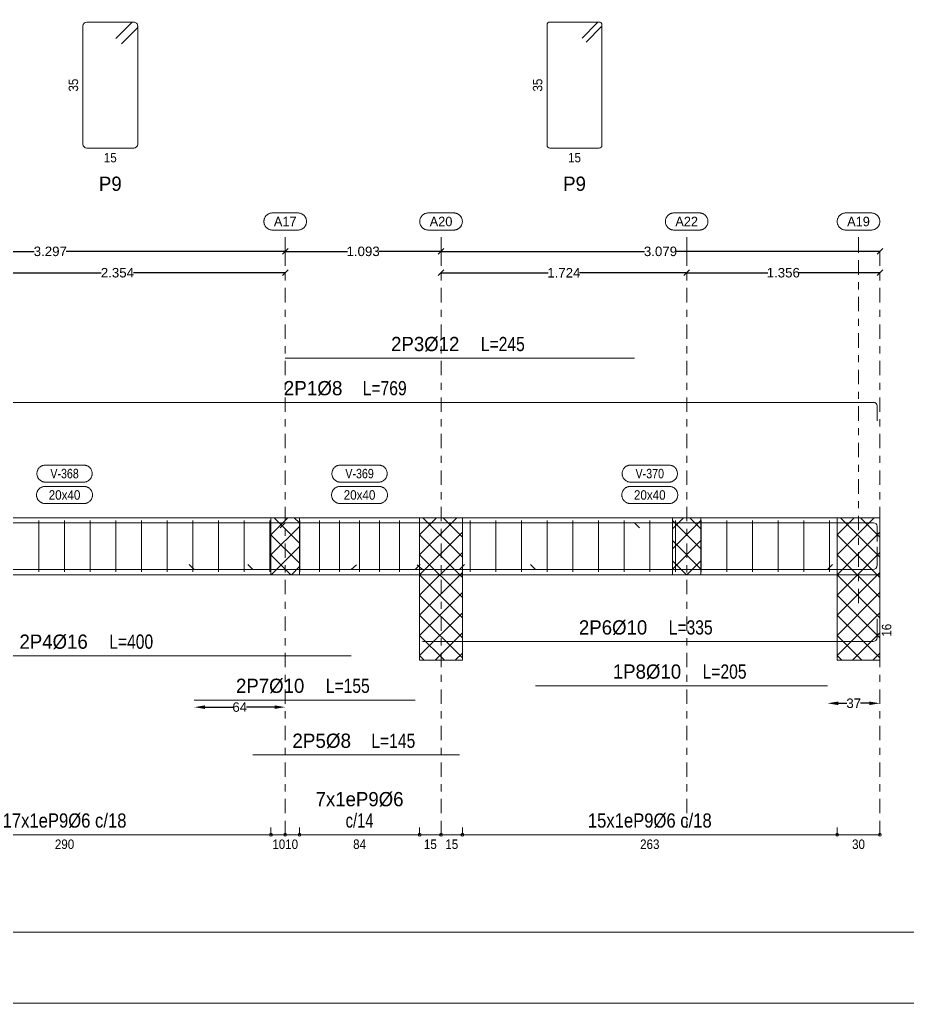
# Model space of a CAD drawing. Header units: millimetres. Extents: x 3 to 479, y -191 to 120.
# Drawn here: x 112.5 to 124.95, y -31.85 to -18.03 of the extents above; entities that cross this region are included whole.
import ezdxf
from ezdxf.enums import TextEntityAlignment as Align

# ---------------------------------------------------------------- set-up
doc = ezdxf.new("R2010")
doc.units = ezdxf.units.MM
doc.linetypes.add('CYPE_RAYAPUNTO', pattern=[0.4125, 0.2025, -0.105, 0, -0.105])
for name, color, linetype, lineweight in [('ALZ_ARM_LONG_ARM_TEXTOS', 3, 'Continuous', 9), ('ALZ_ARM_LONG_TXT_LONG', 3, 'Continuous', 9), ('ALZ_ARM_TRANS_TXT_EST', 3, 'Continuous', 9), ('ALZ_CONT_NUDOS', 122, 'Continuous', 9), ('ALZ_CONT_VIG_HORMIGON', 2, 'Continuous', 9), ('ALZ_COT_COT_ANCLAJES', 3, 'Continuous', 0), ('ALZ_COT_COT_ARM', 3, 'Continuous', 0), ('ALZ_COT_COT_EST', 3, 'Continuous', 0), ('ALZ_COT_COT_LIN_APOYOS', 2, 'CYPE_RAYAPUNTO', 0), ('ALZ_COT_LONGITUD_PROYECTADA', 122, 'Continuous', 0), ('ALZ_COT_TEXTOS_ESTRIBOS', 122, 'Continuous', 0), ('ALZ_REF_COT_LIN_AUX_COTA', 2, 'CYPE_RAYAPUNTO', 9), ('ALZ_REF_REF_NOMBRE', 3, 'Continuous', 9), ('ALZ_REF_REF_REFERENCIA', 3, 'Continuous', 9), ('ALZ_REF_TEXTO_REF_NOMBRE', 3, 'Continuous', 9), ('ALZ_REF_TEXTO_REF_REFERENCIA', 3, 'Continuous', 9), ('ARM_LONGITUDINAL_Ø10', 103, 'Continuous', 9), ('ARM_LONGITUDINAL_Ø12', 171, 'Continuous', 9), ('ARM_LONGITUDINAL_Ø16', 212, 'Continuous', 9), ('ARM_LONGITUDINAL_Ø8', 32, 'Continuous', 9), ('ARM_TRANSVERSAL_Ø6', 151, 'Continuous', 9), ('RECUAD_LIMITES', 2, 'Continuous', 0), ('RECUAD_MARCO', 1, 'Continuous', 20), ('SEC_COTAS_TEXTOS_DESPIECE_ESTRIBADO', 122, 'Continuous', 0), ('SEC_REF_TXT_POSICIONES_ARM_ESTRIBOS', 1, 'Continuous', 9)]:
    doc.layers.add(name, color=color, linetype=linetype, lineweight=lineweight)
doc.styles.add('CYPETXT_0.2_romans', font='arial.ttf', dxfattribs={"height": 0.133333})
doc.styles.add('CYPETXT_romans', font='arial.ttf', dxfattribs={"height": 0.2})
doc.dimstyles.new('cype_arrow', dxfattribs={"dimtxt": 0.18, "dimasz": 0.15, "dimexe": 0.05, "dimexo": 0.05, "dimgap": 0, "dimtad": 0, "dimdec": 4, "dimzin": 0, "dimdsep": 46, "dimtxsty": 'CYPETXT_0.2_romans', "dimcen": 0.09, "dimadec": 0, "dimazin": 0, "dimtfac": 1, "dimtdec": 4, "dimtofl": 0, "dimtmove": 2, "dimatfit": 3, "dimfxl": 1, "dimtolj": 1, "dimtzin": 0, "dimarcsym": 0})
doc.dimstyles.new('cype_oblique', dxfattribs={"dimtxt": 0.18, "dimasz": 0.18, "dimexe": 0.05, "dimexo": 0.05, "dimgap": 0, "dimtad": 0, "dimdec": 4, "dimzin": 0, "dimdsep": 46, "dimtxsty": 'CYPETXT_0.2_romans', "dimblk": 'OBLIQUE', "dimtsz": 0.04, "dimcen": 0.09, "dimadec": 0, "dimazin": 0, "dimtfac": 1, "dimtdec": 4, "dimtofl": 0, "dimtmove": 2, "dimatfit": 3, "dimfxl": 1, "dimtolj": 1, "dimtzin": 0, "dimarcsym": 0})

# ---------------------------------------------------------------- blocks, each defined once
blk = doc.blocks.new('*D953')
at = {"layer": 'ALZ_COT_LONGITUD_PROYECTADA', "color": 0, "lineweight": -2, "transparency": 16777216}
for p, q in [((111.475, -21.629), (111.555, -21.549)), ((111.515, -21.589), (113.643, -21.589)), ((116.224, -21.589), (114.095, -21.589)), ((116.184, -21.629), (116.264, -21.549))]:
    blk.add_line(p, q, dxfattribs=at)
at = {"layer": 'Defpoints', "color": 0, "transparency": 16777216}
for p in [(111.515, -21.589), (111.515, -21.589), (116.224, -21.589)]:
    blk.add_point(p, dxfattribs=at)
at = {"layer": 'ALZ_COT_LONGITUD_PROYECTADA', "color": 0, "transparency": 16777216, "insert": (113.869, -21.589), "char_height": 0.1333, "attachment_point": 5, "style": 'CYPETXT_0.2_romans'}
blk.add_mtext('\\A1;2.354', dxfattribs=at)
blk = doc.blocks.new('_OBLIQUE')
at = {"color": 0, "linetype": 'ByBlock', "lineweight": -2}
blk.add_line((-0.5, -0.5), (0.5, 0.5), dxfattribs=at)
blk = doc.blocks.new('*D954')
at = {"layer": 'ALZ_COT_LONGITUD_PROYECTADA', "color": 0, "lineweight": -2, "transparency": 16777216}
for p, q in [((118.37, -21.629), (118.45, -21.549)), ((118.41, -21.589), (119.916, -21.589)), ((121.858, -21.589), (120.352, -21.589)), ((121.818, -21.629), (121.898, -21.549))]:
    blk.add_line(p, q, dxfattribs=at)
at = {"layer": 'Defpoints', "color": 0, "transparency": 16777216}
for p in [(118.41, -21.589), (118.41, -21.589), (121.858, -21.589)]:
    blk.add_point(p, dxfattribs=at)
at = {"layer": 'ALZ_COT_LONGITUD_PROYECTADA', "color": 0, "transparency": 16777216, "insert": (120.134, -21.589), "char_height": 0.1333, "attachment_point": 5, "style": 'CYPETXT_0.2_romans'}
blk.add_mtext('\\A1;1.724', dxfattribs=at)
blk = doc.blocks.new('*D955')
at = {"layer": 'ALZ_COT_LONGITUD_PROYECTADA', "color": 0, "lineweight": -2, "transparency": 16777216}
for p, q in [((121.818, -21.629), (121.898, -21.549)), ((121.858, -21.589), (122.995, -21.589)), ((124.569, -21.589), (123.432, -21.589)), ((124.529, -21.629), (124.609, -21.549))]:
    blk.add_line(p, q, dxfattribs=at)
at = {"layer": 'Defpoints', "color": 0, "transparency": 16777216}
for p in [(121.858, -21.589), (121.858, -21.589), (124.569, -21.589)]:
    blk.add_point(p, dxfattribs=at)
at = {"layer": 'ALZ_COT_LONGITUD_PROYECTADA', "color": 0, "transparency": 16777216, "insert": (123.213, -21.589), "char_height": 0.1333, "attachment_point": 5, "style": 'CYPETXT_0.2_romans'}
blk.add_mtext('\\A1;1.356', dxfattribs=at)
blk = doc.blocks.new('*D956')
at = {"layer": 'ALZ_COT_LONGITUD_PROYECTADA', "color": 0, "lineweight": -2, "transparency": 16777216}
for p, q in [((109.59, -21.329), (109.67, -21.249)), ((116.184, -21.329), (116.264, -21.249)), ((109.63, -21.289), (112.702, -21.289)), ((116.224, -21.289), (113.152, -21.289))]:
    blk.add_line(p, q, dxfattribs=at)
at = {"layer": 'Defpoints', "color": 0, "transparency": 16777216}
for p in [(109.63, -21.289), (109.63, -21.289), (116.224, -21.289)]:
    blk.add_point(p, dxfattribs=at)
at = {"layer": 'ALZ_COT_LONGITUD_PROYECTADA', "color": 0, "transparency": 16777216, "insert": (112.927, -21.289), "char_height": 0.1333, "attachment_point": 5, "style": 'CYPETXT_0.2_romans'}
blk.add_mtext('\\A1;3.297', dxfattribs=at)
blk = doc.blocks.new('*D957')
at = {"layer": 'ALZ_COT_LONGITUD_PROYECTADA', "color": 0, "lineweight": -2, "transparency": 16777216}
for p, q in [((116.184, -21.329), (116.264, -21.249)), ((118.37, -21.329), (118.45, -21.249)), ((116.224, -21.289), (117.098, -21.289)), ((118.41, -21.289), (117.536, -21.289))]:
    blk.add_line(p, q, dxfattribs=at)
at = {"layer": 'Defpoints', "color": 0, "transparency": 16777216}
for p in [(116.224, -21.289), (116.224, -21.289), (118.41, -21.289)]:
    blk.add_point(p, dxfattribs=at)
at = {"layer": 'ALZ_COT_LONGITUD_PROYECTADA', "color": 0, "transparency": 16777216, "insert": (117.317, -21.289), "char_height": 0.1333, "attachment_point": 5, "style": 'CYPETXT_0.2_romans'}
blk.add_mtext('\\A1;1.093', dxfattribs=at)
blk = doc.blocks.new('*D958')
at = {"layer": 'ALZ_COT_LONGITUD_PROYECTADA', "color": 0, "lineweight": -2, "transparency": 16777216}
for p, q in [((118.37, -21.329), (118.45, -21.249)), ((124.529, -21.329), (124.609, -21.249)), ((118.41, -21.289), (121.265, -21.289)), ((124.569, -21.289), (121.715, -21.289))]:
    blk.add_line(p, q, dxfattribs=at)
at = {"layer": 'Defpoints', "color": 0, "transparency": 16777216}
for p in [(118.41, -21.289), (118.41, -21.289), (124.569, -21.289)]:
    blk.add_point(p, dxfattribs=at)
at = {"layer": 'ALZ_COT_LONGITUD_PROYECTADA', "color": 0, "transparency": 16777216, "insert": (121.49, -21.289), "char_height": 0.1333, "attachment_point": 5, "style": 'CYPETXT_0.2_romans'}
blk.add_mtext('\\A1;3.079', dxfattribs=at)
blk = doc.blocks.new('*D959')
at = {"layer": 'ALZ_COT_COT_ARM', "color": 0, "lineweight": -2, "transparency": 16777216}
for p, q in [((115.098, -27.689), (115.49, -27.689)), ((116.074, -27.689), (115.681, -27.689))]:
    blk.add_line(p, q, dxfattribs=at)
at = {"layer": 'ALZ_COT_COT_ARM', "color": 0, "transparency": 16777216}
for points in [[(115.098, -27.664), (115.098, -27.714), (114.948, -27.689)], [(116.074, -27.664), (116.074, -27.714), (116.224, -27.689)]]:
    blk.add_solid(points, dxfattribs=at)
at = {"layer": 'Defpoints', "color": 0, "transparency": 16777216}
for p in [(114.948, -27.689), (116.224, -27.689), (116.224, -27.689)]:
    blk.add_point(p, dxfattribs=at)
at = {"layer": 'ALZ_COT_COT_ARM', "color": 0, "transparency": 16777216, "insert": (115.586, -27.689), "char_height": 0.1333, "attachment_point": 5, "style": 'CYPETXT_0.2_romans'}
blk.add_mtext('\\A1;64', dxfattribs=at)
blk = doc.blocks.new('*D960')
at = {"layer": 'ALZ_COT_COT_ARM', "color": 0, "lineweight": -2, "transparency": 16777216}
for p, q in [((123.985, -27.635), (124.107, -27.635)), ((124.419, -27.635), (124.298, -27.635))]:
    blk.add_line(p, q, dxfattribs=at)
at = {"layer": 'ALZ_COT_COT_ARM', "color": 0, "transparency": 16777216}
for points in [[(123.985, -27.61), (123.985, -27.66), (123.835, -27.635)], [(124.419, -27.61), (124.419, -27.66), (124.569, -27.635)]]:
    blk.add_solid(points, dxfattribs=at)
at = {"layer": 'Defpoints', "color": 0, "transparency": 16777216}
for p in [(123.835, -27.635), (124.569, -27.635), (124.569, -27.635)]:
    blk.add_point(p, dxfattribs=at)
at = {"layer": 'ALZ_COT_COT_ARM', "color": 0, "transparency": 16777216, "insert": (124.202, -27.635), "char_height": 0.1333, "attachment_point": 5, "style": 'CYPETXT_0.2_romans'}
blk.add_mtext('\\A1;37', dxfattribs=at)

msp = doc.modelspace()

# ---------------------------------------------------------------- linework, layer by layer
at = {"layer": 'ALZ_CONT_NUDOS'}
for p, q in [((116.02357, -25.02916), (116.02357, -25.02916)), ((116.42357, -25.02916), (116.42357, -25.02916)), ((118.11049, -25.02916), (118.11049, -25.02916)), ((118.71049, -25.02916), (118.71049, -25.02916)), ((124.56907, -25.02916), (124.56907, -25.82916)), ((116.02357, -25.82916), (116.02357, -25.82916)), ((116.42357, -25.82916), (116.42357, -25.82916)), ((118.11049, -25.82916), (118.11049, -25.82916)), ((118.71049, -25.82916), (118.71049, -25.82916))]:
    msp.add_line(p, q, dxfattribs=at)
at = {"layer": 'ALZ_CONT_NUDOS', "lineweight": 0}
for p, q in [((116.02357, -25.26692), (116.26133, -25.02916)), ((116.42357, -25.38408), (116.06865, -25.02916)), ((116.42357, -25.10124), (116.35149, -25.02916)), ((118.11049, -25.54976), (118.63109, -25.02916)), ((118.11049, -25.26692), (118.34825, -25.02916)), ((118.71049, -25.58408), (118.15557, -25.02916)), ((118.71049, -25.30124), (118.43841, -25.02916)), ((121.65759, -25.18408), (121.81251, -25.02916)), ((121.65759, -25.46692), (122.05759, -25.06692)), ((122.05759, -25.46692), (121.65759, -25.06692)), ((122.05759, -25.18408), (121.90267, -25.02916)), ((123.96907, -25.54976), (124.48967, -25.02916)), ((123.96907, -25.26692), (124.20683, -25.02916)), ((124.56907, -25.58408), (124.01415, -25.02916)), ((124.56907, -25.30124), (124.29699, -25.02916)), ((116.02357, -25.54976), (116.42357, -25.14976)), ((116.42357, -25.66692), (116.02357, -25.26692)), ((118.11049, -25.83261), (118.71049, -25.23261)), ((118.71049, -25.86692), (118.11049, -25.26692)), ((123.96907, -25.83261), (124.56907, -25.23261)), ((124.56907, -25.86692), (123.96907, -25.26692)), ((121.65759, -25.74976), (122.05759, -25.34976)), ((122.05759, -25.74976), (121.65759, -25.34976)), ((116.30296, -25.82916), (116.02357, -25.54976)), ((116.02701, -25.82916), (116.42357, -25.43261)), ((118.11049, -26.11545), (118.71049, -25.51545)), ((118.71049, -26.14976), (118.11049, -25.54976)), ((123.96907, -26.11545), (124.56907, -25.51545)), ((124.56907, -26.14976), (123.96907, -25.54976)), ((121.85415, -25.82916), (121.65759, -25.63261)), ((121.86104, -25.82916), (122.05759, -25.63261)), ((116.30986, -25.82916), (116.42357, -25.71545)), ((118.11049, -26.39829), (118.71049, -25.79829)), ((123.96907, -26.39829), (124.56907, -25.79829)), ((118.71049, -26.43261), (118.11049, -25.83261)), ((124.56907, -26.43261), (123.96907, -25.83261)), ((118.11049, -26.68113), (118.71049, -26.08113)), ((123.96907, -26.68113), (124.56907, -26.08113)), ((118.71049, -26.71545), (118.11049, -26.11545)), ((124.56907, -26.71545), (123.96907, -26.11545)), ((118.11049, -26.96398), (118.71049, -26.36398)), ((123.96907, -26.96398), (124.56907, -26.36398)), ((118.71049, -26.99829), (118.11049, -26.39829)), ((124.56907, -26.99829), (123.96907, -26.39829)), ((118.32815, -27.02916), (118.71049, -26.64682)), ((124.18673, -27.02916), (124.56907, -26.64682)), ((118.45851, -27.02916), (118.11049, -26.68113)), ((124.31709, -27.02916), (123.96907, -26.68113)), ((118.61099, -27.02916), (118.71049, -26.92966)), ((124.46957, -27.02916), (124.56907, -26.92966)), ((118.17567, -27.02916), (118.11049, -26.96398)), ((124.03425, -27.02916), (123.96907, -26.96398))]:
    msp.add_line(p, q, dxfattribs=at)
at = {"layer": 'ALZ_CONT_NUDOS'}
for points in [[(116.02357, -25.02916), (116.42357, -25.02916)], [(118.11049, -25.02916), (118.71049, -25.02916)], [(123.96907, -25.02916), (124.56907, -25.02916)], [(116.02357, -25.82916), (116.42357, -25.82916)], [(118.11049, -25.82916), (118.71049, -25.82916)], [(123.96907, -25.82916), (124.56907, -25.82916)]]:
    msp.add_lwpolyline(points, dxfattribs=at)
at = {"layer": 'ALZ_CONT_NUDOS', "lineweight": 0}
for points in [[(116.02357, -25.02916), (116.02357, -25.82916), (116.42357, -25.82916), (116.42357, -25.02916), (116.02357, -25.02916)], [(118.11049, -25.02916), (118.11049, -27.02916), (118.71049, -27.02916), (118.71049, -25.02916), (118.11049, -25.02916)], [(121.65759, -25.02916), (121.65759, -25.82916), (122.05759, -25.82916), (122.05759, -25.02916), (121.65759, -25.02916)], [(123.96907, -25.02916), (123.96907, -27.02916), (124.56907, -27.02916), (124.56907, -25.02916), (123.96907, -25.02916)]]:
    msp.add_lwpolyline(points, close=True, dxfattribs=at)
at = {"layer": 'ALZ_CONT_VIG_HORMIGON'}
for p, q in [((111.51467, -25.02916), (116.02357, -25.02916)), ((116.42357, -25.02916), (118.11049, -25.02916)), ((118.71049, -25.02916), (121.85759, -25.02916)), ((121.85759, -25.02916), (123.96907, -25.02916)), ((111.51467, -25.82916), (116.02357, -25.82916)), ((116.42357, -25.82916), (118.11049, -25.82916)), ((118.71049, -25.82916), (121.85759, -25.82916)), ((121.85759, -25.82916), (123.96907, -25.82916))]:
    msp.add_line(p, q, dxfattribs=at)
at = {"layer": 'ALZ_COT_COT_EST'}
for p, q in [((116.02357, -29.48078), (116.02357, -29.38078)), ((116.22357, -29.48078), (116.22357, -29.38078)), ((116.42357, -29.48078), (116.42357, -29.38078)), ((118.11049, -29.48078), (118.11049, -29.38078)), ((118.41049, -29.48078), (118.41049, -29.38078)), ((118.71049, -29.48078), (118.71049, -29.38078)), ((123.96907, -29.48078), (123.96907, -29.38078))]:
    msp.add_line(p, q, dxfattribs=at)
for points in [[(110.23049, -29.48078), (116.02357, -29.48078), (116.02357, -29.38078)], [(116.02357, -29.48078), (116.22357, -29.48078), (116.22357, -29.38078)], [(116.22357, -29.48078), (116.42357, -29.48078), (116.42357, -29.38078)], [(116.42357, -29.48078), (118.11049, -29.48078), (118.11049, -29.38078)], [(118.11049, -29.48078), (118.41049, -29.48078), (118.41049, -29.38078)], [(118.41049, -29.48078), (118.71049, -29.48078), (118.71049, -29.38078)], [(118.71049, -29.48078), (123.96907, -29.48078), (123.96907, -29.38078)], [(123.96907, -29.48078), (124.56907, -29.48078), (124.56907, -29.38078)]]:
    msp.add_lwpolyline(points, dxfattribs=at)
for centre in [(116.02357, -29.48078), (116.02357, -29.48078), (116.22357, -29.48078), (116.22357, -29.48078), (116.42357, -29.48078), (116.42357, -29.48078), (118.11049, -29.48078), (118.11049, -29.48078), (118.41049, -29.48078), (118.41049, -29.48078), (118.71049, -29.48078), (118.71049, -29.48078), (123.96907, -29.48078), (123.96907, -29.48078), (124.56907, -29.48078)]:
    msp.add_circle(centre, 0.02, dxfattribs=at)
at = {"layer": 'ALZ_COT_COT_LIN_APOYOS'}
for p, q in [((116.22357, -21.28916), (116.22357, -29.48078)), ((118.41049, -21.28916), (118.41049, -29.48078)), ((118.41049, -21.28916), (118.41049, -29.48078)), ((121.85759, -21.28916), (121.85759, -29.48078)), ((124.56907, -21.28916), (124.56907, -29.48078)), ((124.56907, -21.28916), (124.56907, -29.48078))]:
    msp.add_line(p, q, dxfattribs=at)
at = {"layer": 'ALZ_REF_COT_LIN_AUX_COTA'}
for p, q in [((116.22357, -21.28916), (116.22357, -20.98916)), ((118.41049, -21.28916), (118.41049, -20.98916)), ((121.85759, -21.28916), (121.85759, -20.98916)), ((124.26907, -21.28916), (124.26907, -20.98916)), ((124.26907, -26.22916), (124.26907, -21.28916))]:
    msp.add_line(p, q, dxfattribs=at)
at = {"layer": 'ALZ_REF_REF_NOMBRE'}
for points in [[(113.39503, -24.28916), (113.40304, -24.28943), (113.41102, -24.29023), (113.41893, -24.29156), (113.42673, -24.29342), (113.43439, -24.2958), (113.44187, -24.29868), (113.44915, -24.30206), (113.45618, -24.30591), (113.46294, -24.31022), (113.4694, -24.31498), (113.47552, -24.32016), (113.48128, -24.32573), (113.48666, -24.33168), (113.49163, -24.33798), (113.49617, -24.34459), (113.50026, -24.35149), (113.50388, -24.35865), (113.50701, -24.36603), (113.50964, -24.3736), (113.51176, -24.38134), (113.51335, -24.3892), (113.51442, -24.39715), (113.51496, -24.40515), (113.51496, -24.41317), (113.51442, -24.42117), (113.51335, -24.42912), (113.51176, -24.43698), (113.50964, -24.44471), (113.50701, -24.45229), (113.50388, -24.45967), (113.50026, -24.46683), (113.49617, -24.47373), (113.49163, -24.48034), (113.48666, -24.48663), (113.48128, -24.49258), (113.47552, -24.49816), (113.4694, -24.50333), (113.46294, -24.50809), (113.45618, -24.51241), (113.44915, -24.51626), (113.44187, -24.51964), (113.43439, -24.52252), (113.42673, -24.52489), (113.41893, -24.52675), (113.41102, -24.52809), (113.40304, -24.52889), (113.39503, -24.52916), (112.85903, -24.52916), (112.85101, -24.52889), (112.84303, -24.52809), (112.83512, -24.52675), (112.82732, -24.52489), (112.81966, -24.52252), (112.81218, -24.51964), (112.8049, -24.51626), (112.79787, -24.51241), (112.79111, -24.50809), (112.78466, -24.50333), (112.77853, -24.49816), (112.77277, -24.49258), (112.76739, -24.48663), (112.76242, -24.48034), (112.75788, -24.47373), (112.75379, -24.46683), (112.75018, -24.45967), (112.74704, -24.45229), (112.74441, -24.44471), (112.74229, -24.43698), (112.7407, -24.42912), (112.73963, -24.42117), (112.73909, -24.41317), (112.73909, -24.40515), (112.73963, -24.39715), (112.7407, -24.3892), (112.74229, -24.38134), (112.74441, -24.3736), (112.74704, -24.36603), (112.75018, -24.35865), (112.75379, -24.35149), (112.75788, -24.34459), (112.76242, -24.33798), (112.76739, -24.33168), (112.77277, -24.32573), (112.77853, -24.32016), (112.78466, -24.31498), (112.79111, -24.31022), (112.79787, -24.30591), (112.8049, -24.30206), (112.81218, -24.29868), (112.81966, -24.2958), (112.82732, -24.29342), (112.83512, -24.29156), (112.84303, -24.29023), (112.85101, -24.28943), (112.85903, -24.28916), (113.39503, -24.28916)], [(117.53503, -24.28916), (117.54304, -24.28943), (117.55102, -24.29023), (117.55893, -24.29156), (117.56673, -24.29342), (117.57439, -24.2958), (117.58187, -24.29868), (117.58915, -24.30206), (117.59618, -24.30591), (117.60294, -24.31022), (117.6094, -24.31498), (117.61552, -24.32016), (117.62128, -24.32573), (117.62666, -24.33168), (117.63163, -24.33798), (117.63617, -24.34459), (117.64026, -24.35149), (117.64388, -24.35865), (117.64701, -24.36603), (117.64964, -24.3736), (117.65176, -24.38134), (117.65335, -24.3892), (117.65442, -24.39715), (117.65496, -24.40515), (117.65496, -24.41317), (117.65442, -24.42117), (117.65335, -24.42912), (117.65176, -24.43698), (117.64964, -24.44471), (117.64701, -24.45229), (117.64388, -24.45967), (117.64026, -24.46683), (117.63617, -24.47373), (117.63163, -24.48034), (117.62666, -24.48663), (117.62128, -24.49258), (117.61552, -24.49816), (117.6094, -24.50333), (117.60294, -24.50809), (117.59618, -24.51241), (117.58915, -24.51626), (117.58187, -24.51964), (117.57439, -24.52252), (117.56673, -24.52489), (117.55893, -24.52675), (117.55102, -24.52809), (117.54304, -24.52889), (117.53503, -24.52916), (116.99903, -24.52916), (116.99101, -24.52889), (116.98303, -24.52809), (116.97512, -24.52675), (116.96732, -24.52489), (116.95966, -24.52252), (116.95218, -24.51964), (116.9449, -24.51626), (116.93787, -24.51241), (116.93111, -24.50809), (116.92466, -24.50333), (116.91853, -24.49816), (116.91277, -24.49258), (116.90739, -24.48663), (116.90242, -24.48034), (116.89788, -24.47373), (116.89379, -24.46683), (116.89018, -24.45967), (116.88704, -24.45229), (116.88441, -24.44471), (116.88229, -24.43698), (116.8807, -24.42912), (116.87963, -24.42117), (116.87909, -24.41317), (116.87909, -24.40515), (116.87963, -24.39715), (116.8807, -24.3892), (116.88229, -24.38134), (116.88441, -24.3736), (116.88704, -24.36603), (116.89018, -24.35865), (116.89379, -24.35149), (116.89788, -24.34459), (116.90242, -24.33798), (116.90739, -24.33168), (116.91277, -24.32573), (116.91853, -24.32016), (116.92466, -24.31498), (116.93111, -24.31022), (116.93787, -24.30591), (116.9449, -24.30206), (116.95218, -24.29868), (116.95966, -24.2958), (116.96732, -24.29342), (116.97512, -24.29156), (116.98303, -24.29023), (116.99101, -24.28943), (116.99903, -24.28916), (117.53503, -24.28916)], [(121.60778, -24.28916), (121.61579, -24.28943), (121.62377, -24.29023), (121.63168, -24.29156), (121.63948, -24.29342), (121.64714, -24.2958), (121.65462, -24.29868), (121.6619, -24.30206), (121.66893, -24.30591), (121.67569, -24.31022), (121.68215, -24.31498), (121.68827, -24.32016), (121.69403, -24.32573), (121.69941, -24.33168), (121.70438, -24.33798), (121.70892, -24.34459), (121.71301, -24.35149), (121.71663, -24.35865), (121.71976, -24.36603), (121.72239, -24.3736), (121.72451, -24.38134), (121.7261, -24.3892), (121.72717, -24.39715), (121.72771, -24.40515), (121.72771, -24.41317), (121.72717, -24.42117), (121.7261, -24.42912), (121.72451, -24.43698), (121.72239, -24.44471), (121.71976, -24.45229), (121.71663, -24.45967), (121.71301, -24.46683), (121.70892, -24.47373), (121.70438, -24.48034), (121.69941, -24.48663), (121.69403, -24.49258), (121.68827, -24.49816), (121.68215, -24.50333), (121.67569, -24.50809), (121.66893, -24.51241), (121.6619, -24.51626), (121.65462, -24.51964), (121.64714, -24.52252), (121.63948, -24.52489), (121.63168, -24.52675), (121.62377, -24.52809), (121.61579, -24.52889), (121.60778, -24.52916), (121.07178, -24.52916), (121.06376, -24.52889), (121.05578, -24.52809), (121.04787, -24.52675), (121.04007, -24.52489), (121.03241, -24.52252), (121.02493, -24.51964), (121.01765, -24.51626), (121.01062, -24.51241), (121.00386, -24.50809), (120.99741, -24.50333), (120.99128, -24.49816), (120.98552, -24.49258), (120.98014, -24.48663), (120.97517, -24.48034), (120.97063, -24.47373), (120.96654, -24.46683), (120.96292, -24.45967), (120.95979, -24.45229), (120.95716, -24.44471), (120.95504, -24.43698), (120.95345, -24.42912), (120.95238, -24.42117), (120.95184, -24.41317), (120.95184, -24.40515), (120.95238, -24.39715), (120.95345, -24.3892), (120.95504, -24.38134), (120.95716, -24.3736), (120.95979, -24.36603), (120.96292, -24.35865), (120.96654, -24.35149), (120.97063, -24.34459), (120.97517, -24.33798), (120.98014, -24.33168), (120.98552, -24.32573), (120.99128, -24.32016), (120.99741, -24.31498), (121.00386, -24.31022), (121.01062, -24.30591), (121.01765, -24.30206), (121.02493, -24.29868), (121.03241, -24.2958), (121.04007, -24.29342), (121.04787, -24.29156), (121.05578, -24.29023), (121.06376, -24.28943), (121.07178, -24.28916), (121.60778, -24.28916)], [(113.40003, -24.58916), (113.40804, -24.58943), (113.41602, -24.59023), (113.42393, -24.59156), (113.43173, -24.59342), (113.43939, -24.5958), (113.44687, -24.59868), (113.45415, -24.60206), (113.46118, -24.60591), (113.46794, -24.61022), (113.4744, -24.61498), (113.48052, -24.62016), (113.48628, -24.62573), (113.49166, -24.63168), (113.49663, -24.63798), (113.50117, -24.64459), (113.50526, -24.65149), (113.50888, -24.65865), (113.51201, -24.66603), (113.51464, -24.6736), (113.51676, -24.68134), (113.51835, -24.6892), (113.51942, -24.69715), (113.51996, -24.70515), (113.51996, -24.71317), (113.51942, -24.72117), (113.51835, -24.72912), (113.51676, -24.73698), (113.51464, -24.74471), (113.51201, -24.75229), (113.50888, -24.75967), (113.50526, -24.76683), (113.50117, -24.77373), (113.49663, -24.78034), (113.49166, -24.78663), (113.48628, -24.79258), (113.48052, -24.79816), (113.4744, -24.80333), (113.46794, -24.80809), (113.46118, -24.81241), (113.45415, -24.81626), (113.44687, -24.81964), (113.43939, -24.82252), (113.43173, -24.82489), (113.42393, -24.82675), (113.41602, -24.82809), (113.40804, -24.82889), (113.40003, -24.82916), (112.85403, -24.82916), (112.84601, -24.82889), (112.83803, -24.82809), (112.83012, -24.82675), (112.82232, -24.82489), (112.81466, -24.82252), (112.80718, -24.81964), (112.7999, -24.81626), (112.79287, -24.81241), (112.78611, -24.80809), (112.77966, -24.80333), (112.77353, -24.79816), (112.76777, -24.79258), (112.76239, -24.78663), (112.75742, -24.78034), (112.75288, -24.77373), (112.74879, -24.76683), (112.74518, -24.75967), (112.74204, -24.75229), (112.73941, -24.74471), (112.73729, -24.73698), (112.7357, -24.72912), (112.73463, -24.72117), (112.73409, -24.71317), (112.73409, -24.70515), (112.73463, -24.69715), (112.7357, -24.6892), (112.73729, -24.68134), (112.73941, -24.6736), (112.74204, -24.66603), (112.74518, -24.65865), (112.74879, -24.65149), (112.75288, -24.64459), (112.75742, -24.63798), (112.76239, -24.63168), (112.76777, -24.62573), (112.77353, -24.62016), (112.77966, -24.61498), (112.78611, -24.61022), (112.79287, -24.60591), (112.7999, -24.60206), (112.80718, -24.59868), (112.81466, -24.5958), (112.82232, -24.59342), (112.83012, -24.59156), (112.83803, -24.59023), (112.84601, -24.58943), (112.85403, -24.58916), (113.40003, -24.58916)], [(117.54003, -24.58916), (117.54804, -24.58943), (117.55602, -24.59023), (117.56393, -24.59156), (117.57173, -24.59342), (117.57939, -24.5958), (117.58687, -24.59868), (117.59415, -24.60206), (117.60118, -24.60591), (117.60794, -24.61022), (117.6144, -24.61498), (117.62052, -24.62016), (117.62628, -24.62573), (117.63166, -24.63168), (117.63663, -24.63798), (117.64117, -24.64459), (117.64526, -24.65149), (117.64888, -24.65865), (117.65201, -24.66603), (117.65464, -24.6736), (117.65676, -24.68134), (117.65835, -24.6892), (117.65942, -24.69715), (117.65996, -24.70515), (117.65996, -24.71317), (117.65942, -24.72117), (117.65835, -24.72912), (117.65676, -24.73698), (117.65464, -24.74471), (117.65201, -24.75229), (117.64888, -24.75967), (117.64526, -24.76683), (117.64117, -24.77373), (117.63663, -24.78034), (117.63166, -24.78663), (117.62628, -24.79258), (117.62052, -24.79816), (117.6144, -24.80333), (117.60794, -24.80809), (117.60118, -24.81241), (117.59415, -24.81626), (117.58687, -24.81964), (117.57939, -24.82252), (117.57173, -24.82489), (117.56393, -24.82675), (117.55602, -24.82809), (117.54804, -24.82889), (117.54003, -24.82916), (116.99403, -24.82916), (116.98601, -24.82889), (116.97803, -24.82809), (116.97012, -24.82675), (116.96232, -24.82489), (116.95466, -24.82252), (116.94718, -24.81964), (116.9399, -24.81626), (116.93287, -24.81241), (116.92611, -24.80809), (116.91966, -24.80333), (116.91353, -24.79816), (116.90777, -24.79258), (116.90239, -24.78663), (116.89742, -24.78034), (116.89288, -24.77373), (116.88879, -24.76683), (116.88518, -24.75967), (116.88204, -24.75229), (116.87941, -24.74471), (116.87729, -24.73698), (116.8757, -24.72912), (116.87463, -24.72117), (116.87409, -24.71317), (116.87409, -24.70515), (116.87463, -24.69715), (116.8757, -24.6892), (116.87729, -24.68134), (116.87941, -24.6736), (116.88204, -24.66603), (116.88518, -24.65865), (116.88879, -24.65149), (116.89288, -24.64459), (116.89742, -24.63798), (116.90239, -24.63168), (116.90777, -24.62573), (116.91353, -24.62016), (116.91966, -24.61498), (116.92611, -24.61022), (116.93287, -24.60591), (116.9399, -24.60206), (116.94718, -24.59868), (116.95466, -24.5958), (116.96232, -24.59342), (116.97012, -24.59156), (116.97803, -24.59023), (116.98601, -24.58943), (116.99403, -24.58916), (117.54003, -24.58916)], [(121.61278, -24.58916), (121.62079, -24.58943), (121.62877, -24.59023), (121.63668, -24.59156), (121.64448, -24.59342), (121.65214, -24.5958), (121.65962, -24.59868), (121.6669, -24.60206), (121.67393, -24.60591), (121.68069, -24.61022), (121.68715, -24.61498), (121.69327, -24.62016), (121.69903, -24.62573), (121.70441, -24.63168), (121.70938, -24.63798), (121.71392, -24.64459), (121.71801, -24.65149), (121.72163, -24.65865), (121.72476, -24.66603), (121.72739, -24.6736), (121.72951, -24.68134), (121.7311, -24.6892), (121.73217, -24.69715), (121.73271, -24.70515), (121.73271, -24.71317), (121.73217, -24.72117), (121.7311, -24.72912), (121.72951, -24.73698), (121.72739, -24.74471), (121.72476, -24.75229), (121.72163, -24.75967), (121.71801, -24.76683), (121.71392, -24.77373), (121.70938, -24.78034), (121.70441, -24.78663), (121.69903, -24.79258), (121.69327, -24.79816), (121.68715, -24.80333), (121.68069, -24.80809), (121.67393, -24.81241), (121.6669, -24.81626), (121.65962, -24.81964), (121.65214, -24.82252), (121.64448, -24.82489), (121.63668, -24.82675), (121.62877, -24.82809), (121.62079, -24.82889), (121.61278, -24.82916), (121.06678, -24.82916), (121.05876, -24.82889), (121.05078, -24.82809), (121.04287, -24.82675), (121.03507, -24.82489), (121.02741, -24.82252), (121.01993, -24.81964), (121.01265, -24.81626), (121.00562, -24.81241), (120.99886, -24.80809), (120.99241, -24.80333), (120.98628, -24.79816), (120.98052, -24.79258), (120.97514, -24.78663), (120.97017, -24.78034), (120.96563, -24.77373), (120.96154, -24.76683), (120.95792, -24.75967), (120.95479, -24.75229), (120.95216, -24.74471), (120.95004, -24.73698), (120.94845, -24.72912), (120.94738, -24.72117), (120.94684, -24.71317), (120.94684, -24.70515), (120.94738, -24.69715), (120.94845, -24.6892), (120.95004, -24.68134), (120.95216, -24.6736), (120.95479, -24.66603), (120.95792, -24.65865), (120.96154, -24.65149), (120.96563, -24.64459), (120.97017, -24.63798), (120.97514, -24.63168), (120.98052, -24.62573), (120.98628, -24.62016), (120.99241, -24.61498), (120.99886, -24.61022), (121.00562, -24.60591), (121.01265, -24.60206), (121.01993, -24.59868), (121.02741, -24.5958), (121.03507, -24.59342), (121.04287, -24.59156), (121.05078, -24.59023), (121.05876, -24.58943), (121.06678, -24.58916), (121.61278, -24.58916)]]:
    msp.add_lwpolyline(points, close=True, dxfattribs=at)
at = {"layer": 'ALZ_REF_REF_REFERENCIA'}
for points in [[(116.40257, -20.74916), (116.41058, -20.74943), (116.41856, -20.75023), (116.42647, -20.75156), (116.43427, -20.75342), (116.44193, -20.7558), (116.44941, -20.75868), (116.45669, -20.76206), (116.46372, -20.76591), (116.47048, -20.77022), (116.47694, -20.77498), (116.48306, -20.78016), (116.48882, -20.78573), (116.4942, -20.79168), (116.49917, -20.79798), (116.50371, -20.80459), (116.5078, -20.81149), (116.51142, -20.81865), (116.51455, -20.82603), (116.51718, -20.8336), (116.5193, -20.84134), (116.52089, -20.8492), (116.52196, -20.85715), (116.5225, -20.86515), (116.5225, -20.87317), (116.52196, -20.88117), (116.52089, -20.88912), (116.5193, -20.89698), (116.51718, -20.90471), (116.51455, -20.91229), (116.51142, -20.91967), (116.5078, -20.92683), (116.50371, -20.93373), (116.49917, -20.94034), (116.4942, -20.94663), (116.48882, -20.95258), (116.48306, -20.95816), (116.47694, -20.96333), (116.47048, -20.96809), (116.46372, -20.97241), (116.45669, -20.97626), (116.44941, -20.97964), (116.44193, -20.98252), (116.43427, -20.98489), (116.42647, -20.98675), (116.41856, -20.98809), (116.41058, -20.98889), (116.40257, -20.98916), (116.04457, -20.98916), (116.03655, -20.98889), (116.02857, -20.98809), (116.02066, -20.98675), (116.01286, -20.98489), (116.0052, -20.98252), (115.99772, -20.97964), (115.99044, -20.97626), (115.98341, -20.97241), (115.97665, -20.96809), (115.9702, -20.96333), (115.96407, -20.95816), (115.95831, -20.95258), (115.95293, -20.94663), (115.94796, -20.94034), (115.94342, -20.93373), (115.93933, -20.92683), (115.93572, -20.91967), (115.93258, -20.91229), (115.92995, -20.90471), (115.92783, -20.89698), (115.92624, -20.88912), (115.92517, -20.88117), (115.92463, -20.87317), (115.92463, -20.86515), (115.92517, -20.85715), (115.92624, -20.8492), (115.92783, -20.84134), (115.92995, -20.8336), (115.93258, -20.82603), (115.93572, -20.81865), (115.93933, -20.81149), (115.94342, -20.80459), (115.94796, -20.79798), (115.95293, -20.79168), (115.95831, -20.78573), (115.96407, -20.78016), (115.9702, -20.77498), (115.97665, -20.77022), (115.98341, -20.76591), (115.99044, -20.76206), (115.99772, -20.75868), (116.0052, -20.7558), (116.01286, -20.75342), (116.02066, -20.75156), (116.02857, -20.75023), (116.03655, -20.74943), (116.04457, -20.74916), (116.40257, -20.74916)], [(118.58949, -20.74916), (118.5975, -20.74943), (118.60548, -20.75023), (118.61339, -20.75156), (118.62119, -20.75342), (118.62885, -20.7558), (118.63633, -20.75868), (118.64361, -20.76206), (118.65064, -20.76591), (118.6574, -20.77022), (118.66386, -20.77498), (118.66998, -20.78016), (118.67574, -20.78573), (118.68112, -20.79168), (118.68609, -20.79798), (118.69063, -20.80459), (118.69472, -20.81149), (118.69834, -20.81865), (118.70147, -20.82603), (118.7041, -20.8336), (118.70622, -20.84134), (118.70781, -20.8492), (118.70888, -20.85715), (118.70942, -20.86515), (118.70942, -20.87317), (118.70888, -20.88117), (118.70781, -20.88912), (118.70622, -20.89698), (118.7041, -20.90471), (118.70147, -20.91229), (118.69834, -20.91967), (118.69472, -20.92683), (118.69063, -20.93373), (118.68609, -20.94034), (118.68112, -20.94663), (118.67574, -20.95258), (118.66998, -20.95816), (118.66386, -20.96333), (118.6574, -20.96809), (118.65064, -20.97241), (118.64361, -20.97626), (118.63633, -20.97964), (118.62885, -20.98252), (118.62119, -20.98489), (118.61339, -20.98675), (118.60548, -20.98809), (118.5975, -20.98889), (118.58949, -20.98916), (118.23149, -20.98916), (118.22347, -20.98889), (118.21549, -20.98809), (118.20758, -20.98675), (118.19978, -20.98489), (118.19212, -20.98252), (118.18464, -20.97964), (118.17736, -20.97626), (118.17033, -20.97241), (118.16357, -20.96809), (118.15712, -20.96333), (118.15099, -20.95816), (118.14523, -20.95258), (118.13985, -20.94663), (118.13488, -20.94034), (118.13034, -20.93373), (118.12625, -20.92683), (118.12264, -20.91967), (118.1195, -20.91229), (118.11687, -20.90471), (118.11475, -20.89698), (118.11316, -20.88912), (118.11209, -20.88117), (118.11155, -20.87317), (118.11155, -20.86515), (118.11209, -20.85715), (118.11316, -20.8492), (118.11475, -20.84134), (118.11687, -20.8336), (118.1195, -20.82603), (118.12264, -20.81865), (118.12625, -20.81149), (118.13034, -20.80459), (118.13488, -20.79798), (118.13985, -20.79168), (118.14523, -20.78573), (118.15099, -20.78016), (118.15712, -20.77498), (118.16357, -20.77022), (118.17033, -20.76591), (118.17736, -20.76206), (118.18464, -20.75868), (118.19212, -20.7558), (118.19978, -20.75342), (118.20758, -20.75156), (118.21549, -20.75023), (118.22347, -20.74943), (118.23149, -20.74916), (118.58949, -20.74916)], [(122.03659, -20.74916), (122.04461, -20.74943), (122.05259, -20.75023), (122.0605, -20.75156), (122.0683, -20.75342), (122.07596, -20.7558), (122.08344, -20.75868), (122.09072, -20.76206), (122.09775, -20.76591), (122.10451, -20.77022), (122.11096, -20.77498), (122.11709, -20.78016), (122.12285, -20.78573), (122.12823, -20.79168), (122.1332, -20.79798), (122.13774, -20.80459), (122.14183, -20.81149), (122.14545, -20.81865), (122.14858, -20.82603), (122.15121, -20.8336), (122.15333, -20.84134), (122.15492, -20.8492), (122.15599, -20.85715), (122.15653, -20.86515), (122.15653, -20.87317), (122.15599, -20.88117), (122.15492, -20.88912), (122.15333, -20.89698), (122.15121, -20.90471), (122.14858, -20.91229), (122.14545, -20.91967), (122.14183, -20.92683), (122.13774, -20.93373), (122.1332, -20.94034), (122.12823, -20.94663), (122.12285, -20.95258), (122.11709, -20.95816), (122.11096, -20.96333), (122.10451, -20.96809), (122.09775, -20.97241), (122.09072, -20.97626), (122.08344, -20.97964), (122.07596, -20.98252), (122.0683, -20.98489), (122.0605, -20.98675), (122.05259, -20.98809), (122.04461, -20.98889), (122.03659, -20.98916), (121.67859, -20.98916), (121.67058, -20.98889), (121.6626, -20.98809), (121.65469, -20.98675), (121.64689, -20.98489), (121.63923, -20.98252), (121.63175, -20.97964), (121.62447, -20.97626), (121.61744, -20.97241), (121.61068, -20.96809), (121.60422, -20.96333), (121.5981, -20.95816), (121.59234, -20.95258), (121.58696, -20.94663), (121.58199, -20.94034), (121.57745, -20.93373), (121.57336, -20.92683), (121.56974, -20.91967), (121.56661, -20.91229), (121.56398, -20.90471), (121.56186, -20.89698), (121.56027, -20.88912), (121.5592, -20.88117), (121.55866, -20.87317), (121.55866, -20.86515), (121.5592, -20.85715), (121.56027, -20.8492), (121.56186, -20.84134), (121.56398, -20.8336), (121.56661, -20.82603), (121.56974, -20.81865), (121.57336, -20.81149), (121.57745, -20.80459), (121.58199, -20.79798), (121.58696, -20.79168), (121.59234, -20.78573), (121.5981, -20.78016), (121.60422, -20.77498), (121.61068, -20.77022), (121.61744, -20.76591), (121.62447, -20.76206), (121.63175, -20.75868), (121.63923, -20.7558), (121.64689, -20.75342), (121.65469, -20.75156), (121.6626, -20.75023), (121.67058, -20.74943), (121.67859, -20.74916), (122.03659, -20.74916)], [(124.44807, -20.74916), (124.45608, -20.74943), (124.46406, -20.75023), (124.47197, -20.75156), (124.47977, -20.75342), (124.48743, -20.7558), (124.49491, -20.75868), (124.50219, -20.76206), (124.50922, -20.76591), (124.51598, -20.77022), (124.52244, -20.77498), (124.52856, -20.78016), (124.53432, -20.78573), (124.5397, -20.79168), (124.54467, -20.79798), (124.54921, -20.80459), (124.5533, -20.81149), (124.55692, -20.81865), (124.56005, -20.82603), (124.56268, -20.8336), (124.5648, -20.84134), (124.56639, -20.8492), (124.56746, -20.85715), (124.568, -20.86515), (124.568, -20.87317), (124.56746, -20.88117), (124.56639, -20.88912), (124.5648, -20.89698), (124.56268, -20.90471), (124.56005, -20.91229), (124.55692, -20.91967), (124.5533, -20.92683), (124.54921, -20.93373), (124.54467, -20.94034), (124.5397, -20.94663), (124.53432, -20.95258), (124.52856, -20.95816), (124.52244, -20.96333), (124.51598, -20.96809), (124.50922, -20.97241), (124.50219, -20.97626), (124.49491, -20.97964), (124.48743, -20.98252), (124.47977, -20.98489), (124.47197, -20.98675), (124.46406, -20.98809), (124.45608, -20.98889), (124.44807, -20.98916), (124.09007, -20.98916), (124.08205, -20.98889), (124.07407, -20.98809), (124.06616, -20.98675), (124.05836, -20.98489), (124.0507, -20.98252), (124.04322, -20.97964), (124.03594, -20.97626), (124.02891, -20.97241), (124.02215, -20.96809), (124.0157, -20.96333), (124.00957, -20.95816), (124.00381, -20.95258), (123.99843, -20.94663), (123.99346, -20.94034), (123.98892, -20.93373), (123.98483, -20.92683), (123.98121, -20.91967), (123.97808, -20.91229), (123.97545, -20.90471), (123.97333, -20.89698), (123.97174, -20.88912), (123.97067, -20.88117), (123.97013, -20.87317), (123.97013, -20.86515), (123.97067, -20.85715), (123.97174, -20.8492), (123.97333, -20.84134), (123.97545, -20.8336), (123.97808, -20.82603), (123.98121, -20.81865), (123.98483, -20.81149), (123.98892, -20.80459), (123.99346, -20.79798), (123.99843, -20.79168), (124.00381, -20.78573), (124.00957, -20.78016), (124.0157, -20.77498), (124.02215, -20.77022), (124.02891, -20.76591), (124.03594, -20.76206), (124.04322, -20.75868), (124.0507, -20.7558), (124.05836, -20.75342), (124.06616, -20.75156), (124.07407, -20.75023), (124.08205, -20.74943), (124.09007, -20.74916), (124.44807, -20.74916)]]:
    msp.add_lwpolyline(points, close=True, dxfattribs=at)
at = {"layer": 'ARM_LONGITUDINAL_Ø10'}
for p, q in [((114.94759, -25.75716), (114.87688, -25.68645)), ((118.04759, -25.75716), (118.1183, -25.68645)), ((118.15049, -25.75716), (118.07632, -25.69008)), ((119.73549, -25.75716), (119.66478, -25.68645)), ((123.83549, -25.75716), (123.9062, -25.68645))]:
    msp.add_line(p, q, dxfattribs=at)
for points in [[(124.52907, -25.43716), (124.52907, -25.69716), (124.5245, -25.72012), (124.51149, -25.73958), (124.49203, -25.75259), (124.46907, -25.75716), (118.15049, -25.75716)], [(114.94759, -25.75716), (118.04759, -25.75716)], [(119.73549, -25.75716), (123.83549, -25.75716)], [(124.52907, -26.44916), (124.52907, -26.70916), (124.5245, -26.73212), (124.51149, -26.75158), (124.49203, -26.76459), (124.46907, -26.76916), (118.15049, -26.76916)], [(119.73549, -27.38916), (123.83549, -27.38916)], [(114.94759, -27.58916), (118.04759, -27.58916)]]:
    msp.add_lwpolyline(points, dxfattribs=at)
at = {"layer": 'ARM_LONGITUDINAL_Ø12'}
for p, q in [((116.22357, -25.10116), (116.15286, -25.17187)), ((121.12357, -25.10116), (121.19428, -25.17187))]:
    msp.add_line(p, q, dxfattribs=at)
for points in [[(116.22357, -22.78916), (121.12357, -22.78916)], [(116.22357, -25.10116), (121.12357, -25.10116)]]:
    msp.add_lwpolyline(points, dxfattribs=at)
at = {"layer": 'ARM_LONGITUDINAL_Ø16'}
msp.add_line((117.15049, -25.75716), (117.22593, -25.69152), dxfattribs=at)
for points in [[(109.67049, -25.23716), (109.67049, -25.66116), (109.67779, -25.6979), (109.6986, -25.72904), (109.72975, -25.74985), (109.76649, -25.75716), (117.15049, -25.75716)], [(109.67049, -26.44916), (109.67049, -26.87316), (109.67779, -26.9099), (109.6986, -26.94104), (109.72975, -26.96185), (109.76649, -26.96916), (117.15049, -26.96916)]]:
    msp.add_lwpolyline(points, dxfattribs=at)
at = {"layer": 'ARM_LONGITUDINAL_Ø8'}
for p, q in [((115.77049, -25.75716), (115.69978, -25.68645)), ((118.67049, -25.75716), (118.7412, -25.68645))]:
    msp.add_line(p, q, dxfattribs=at)
for points in [[(124.52907, -23.66916), (124.52907, -23.45716), (124.52541, -23.43879), (124.51501, -23.42322), (124.49943, -23.41281), (124.48107, -23.40916), (109.71849, -23.40916), (109.70012, -23.41281), (109.68454, -23.42322), (109.67414, -23.43879), (109.67049, -23.45716), (109.67049, -23.66916)], [(124.52907, -25.36116), (124.52907, -25.14916), (124.52541, -25.13079), (124.51501, -25.11522), (124.49943, -25.10481), (124.48107, -25.10116), (109.71849, -25.10116), (109.70012, -25.10481), (109.68454, -25.11522), (109.67414, -25.13079), (109.67049, -25.14916), (109.67049, -25.36116)], [(118.67049, -25.75716), (115.77049, -25.75716)], [(118.67049, -28.36078), (115.77049, -28.36078)]]:
    msp.add_lwpolyline(points, dxfattribs=at)
at = {"layer": 'ARM_TRANSVERSAL_Ø6'}
for p, q in [((112.76703, -25.06916), (112.76703, -25.78916)), ((113.12703, -25.06916), (113.12703, -25.78916)), ((113.48703, -25.06916), (113.48703, -25.78916)), ((113.84703, -25.06916), (113.84703, -25.78916)), ((114.20703, -25.06916), (114.20703, -25.78916)), ((114.56703, -25.06916), (114.56703, -25.78916)), ((114.92703, -25.06916), (114.92703, -25.78916)), ((115.28703, -25.06916), (115.28703, -25.78916)), ((115.64703, -25.06916), (115.64703, -25.78916)), ((116.00703, -25.06916), (116.00703, -25.78916)), ((116.42703, -25.06916), (116.42703, -25.78916)), ((116.70703, -25.06916), (116.70703, -25.78916)), ((116.98703, -25.06916), (116.98703, -25.78916)), ((117.26703, -25.06916), (117.26703, -25.78916)), ((117.54703, -25.06916), (117.54703, -25.78916)), ((117.82703, -25.06916), (117.82703, -25.78916)), ((118.10703, -25.06916), (118.10703, -25.78916)), ((118.81978, -25.06916), (118.81978, -25.78916)), ((119.17978, -25.06916), (119.17978, -25.78916)), ((119.53978, -25.06916), (119.53978, -25.78916)), ((119.89978, -25.06916), (119.89978, -25.78916)), ((120.25978, -25.06916), (120.25978, -25.78916)), ((120.61978, -25.06916), (120.61978, -25.78916)), ((120.97978, -25.06916), (120.97978, -25.78916)), ((121.33978, -25.06916), (121.33978, -25.78916)), ((121.69978, -25.06916), (121.69978, -25.78916)), ((122.05978, -25.06916), (122.05978, -25.78916)), ((122.41978, -25.06916), (122.41978, -25.78916)), ((122.77978, -25.06916), (122.77978, -25.78916)), ((123.13978, -25.06916), (123.13978, -25.78916)), ((123.49978, -25.06916), (123.49978, -25.78916)), ((123.85978, -25.06916), (123.85978, -25.78916))]:
    msp.add_line(p, q, dxfattribs=at)
for points in [[(113.92588, -18.37473), (114.13801, -18.1626), (114.14485, -18.15426), (114.14993, -18.14475), (114.15306, -18.13444), (114.15412, -18.12371), (114.15306, -18.11298), (114.14993, -18.10266), (114.14485, -18.09315), (114.13801, -18.08482), (114.12968, -18.07798), (114.12017, -18.07289), (114.10985, -18.06976), (114.09912, -18.06871), (113.43912, -18.06871), (113.41807, -18.07289), (113.40023, -18.08482), (113.38831, -18.10266), (113.38412, -18.12371), (113.38412, -19.78371), (113.38831, -19.80475), (113.40023, -19.8226), (113.41807, -19.83452), (113.43912, -19.83871), (114.09912, -19.83871), (114.12017, -19.83452), (114.13801, -19.8226), (114.14993, -19.80475), (114.15412, -19.78371), (114.15412, -18.12371), (114.15306, -18.11298), (114.14993, -18.10266), (114.14485, -18.09315), (114.13801, -18.08482), (114.12968, -18.07798), (114.12017, -18.07289), (114.10985, -18.06976), (114.09912, -18.06871), (114.08839, -18.06976), (114.07807, -18.07289), (114.06856, -18.07798), (114.06023, -18.08482), (113.8481, -18.29695)], [(120.44519, -18.34912), (120.6614, -18.13222), (120.66468, -18.12687), (120.66708, -18.12107), (120.66855, -18.11496), (120.66904, -18.10871), (120.66827, -18.1009), (120.666, -18.0934), (120.6623, -18.08648), (120.65732, -18.08042), (120.65126, -18.07545), (120.64435, -18.07175), (120.63684, -18.06948), (120.62904, -18.06871), (119.93904, -18.06871), (119.92373, -18.07175), (119.91076, -18.08042), (119.90209, -18.0934), (119.89904, -18.10871), (119.89904, -19.79871), (119.90209, -19.81401), (119.91076, -19.82699), (119.92373, -19.83566), (119.93904, -19.83871), (120.62904, -19.83871), (120.64435, -19.83566), (120.65732, -19.82699), (120.666, -19.81401), (120.66904, -19.79871), (120.66904, -18.10871), (120.66827, -18.1009), (120.666, -18.0934), (120.6623, -18.08648), (120.65732, -18.08042), (120.65126, -18.07545), (120.64435, -18.07175), (120.63684, -18.06948), (120.62904, -18.06871), (120.62124, -18.06948), (120.61373, -18.07175), (120.60682, -18.07545), (120.60076, -18.08042), (120.38862, -18.29255)]]:
    msp.add_lwpolyline(points, dxfattribs=at)
at = {"layer": 'RECUAD_LIMITES'}
msp.add_lwpolyline([(100.33093, -31.84816), (159.73093, -31.84816), (159.73093, 10.15184), (100.33093, 10.15184), (100.33093, -31.84816)], close=True, dxfattribs=at)
at = {"layer": 'RECUAD_MARCO'}
msp.add_lwpolyline([(102.83093, -30.84816), (158.73093, -30.84816), (158.73093, 9.15184), (102.83093, 9.15184), (102.83093, -30.84816)], close=True, dxfattribs=at)

# ---------------------------------------------------------------- texts
at = {"layer": 'ALZ_ARM_LONG_ARM_TEXTOS', "style": 'CYPETXT_romans'}
for s, width, p in [('2P3%%c12', 0.935124, (118.18857, -22.68916)), ('2P1%%c8', 0.947337, (116.61478, -23.30916)), ('2P6%%c10', 0.935124, (120.82478, -26.66916)), ('2P4%%c16', 0.935124, (112.97349, -26.86916)), ('1P8%%c10', 0.935124, (121.30049, -27.28916)), ('2P7%%c10', 0.935124, (116.01259, -27.48916)), ('2P5%%c8', 0.947337, (116.73549, -28.26078))]:
    msp.add_text(s, height=0.2, dxfattribs=dict(at, width=width)).set_placement(p, align=Align.CENTER)
at = {"layer": 'ALZ_ARM_LONG_TXT_LONG', "style": 'CYPETXT_romans', "width": 0.785606}
for s, p in [(' L=245', (119.24707, -22.68916)), (' L=769', (117.58928, -23.30916)), (' L=335', (121.88328, -26.66916)), (' L=400', (114.03199, -26.86916)), (' L=205', (122.35899, -27.28916)), (' L=155', (117.07109, -27.48916)), (' L=145', (117.70999, -28.26078))]:
    msp.add_text(s, height=0.2, dxfattribs=at).set_placement(p, align=Align.CENTER)
at = {"layer": 'ALZ_ARM_TRANS_TXT_EST', "style": 'CYPETXT_romans'}
for s, width, p in [('7x1eP9%%c6', 0.934297, (117.26703, -29.08078)), ('17x1eP9%%c6 c/18', 0.835132, (113.12703, -29.38078)), ('c/14', 0.739875, (117.26703, -29.38078)), ('15x1eP9%%c6 c/18', 0.835132, (121.33978, -29.38078))]:
    msp.add_text(s, height=0.2, dxfattribs=dict(at, width=width)).set_placement(p, align=Align.CENTER)
at = {"layer": 'ALZ_COT_COT_ANCLAJES', "style": 'CYPETXT_romans', "width": 0.872274}
msp.add_text('16', height=0.133333, rotation=90, dxfattribs=at).set_placement((124.59573, -26.60916), align=Align.TOP_CENTER)
at = {"layer": 'ALZ_COT_TEXTOS_ESTRIBOS', "style": 'CYPETXT_romans', "width": 0.872274}
for s, p in [('290', (113.12703, -29.54745)), ('84', (117.26703, -29.54745)), ('15', (118.26049, -29.54745)), ('15', (118.56049, -29.54745)), ('263', (121.33978, -29.54745)), ('30', (124.26907, -29.54745))]:
    msp.add_text(s, height=0.133333, dxfattribs=at).set_placement(p, align=Align.TOP_CENTER)
msp.add_text('10', height=0.133333, dxfattribs=at).set_placement((116.22357, -29.54745), align=Align.TOP_RIGHT)
msp.add_text('10', height=0.133333, dxfattribs=at).set_placement((116.22357, -29.54745), align=Align.TOP_LEFT)
at = {"layer": 'ALZ_REF_TEXTO_REF_NOMBRE', "style": 'CYPETXT_romans'}
for s, width, p in [('V-368', 0.803518, (113.12703, -24.40916)), ('V-369', 0.803518, (117.26703, -24.40916)), ('V-370', 0.803518, (121.33978, -24.40916)), ('20x40', 0.876123, (113.12703, -24.70916)), ('20x40', 0.876123, (117.26703, -24.70916)), ('20x40', 0.876123, (121.33978, -24.70916))]:
    msp.add_text(s, height=0.133333, dxfattribs=dict(at, width=width)).set_placement(p, align=Align.MIDDLE_CENTER)
at = {"layer": 'ALZ_REF_TEXTO_REF_REFERENCIA', "style": 'CYPETXT_romans', "width": 0.960644}
for s, p in [('A17', (116.22357, -20.86916)), ('A20', (118.41049, -20.86916)), ('A22', (121.85759, -20.86916)), ('A19', (124.26907, -20.86916))]:
    msp.add_text(s, height=0.133333, dxfattribs=at).set_placement(p, align=Align.MIDDLE_CENTER)
at = {"layer": 'SEC_COTAS_TEXTOS_DESPIECE_ESTRIBADO', "style": 'CYPETXT_romans', "width": 0.872274}
for p in [(113.31745, -18.95371), (119.83237, -18.95371)]:
    msp.add_text('35', height=0.133333, rotation=90, dxfattribs=at).set_placement(p, align=Align.CENTER)
for p in [(113.76912, -19.90537), (120.28404, -19.90537)]:
    msp.add_text('15', height=0.133333, dxfattribs=at).set_placement(p, align=Align.TOP_CENTER)
at = {"layer": 'SEC_REF_TXT_POSICIONES_ARM_ESTRIBOS', "style": 'CYPETXT_romans', "width": 0.935124}
for p in [(113.76912, -20.33871), (120.28404, -20.33871)]:
    msp.add_text('P9', height=0.2, dxfattribs=at).set_placement(p, align=Align.MIDDLE_CENTER)

# ---------------------------------------------------------------- dimensions: what is measured, and where the dimension line sits
at = {"layer": 'ALZ_COT_COT_ARM'}
for p1, p2, text, picture, middle in [((114.94759, -27.68916), (116.22357, -27.68916), '64', '*D959', (115.58558, -27.68916)), ((123.83549, -27.63516), (124.56907, -27.63516), '37', '*D960', (124.20228, -27.63516))]:
    dim = msp.add_aligned_dim(p1=p1, p2=p2, distance=0, text=text, dimstyle='cype_arrow', override={"dimexe": 0, "dimexo": 0}, dxfattribs=at)
    dim.commit()
    dim.dimension.update_dxf_attribs({"geometry": picture, "text_midpoint": middle})
at = {"layer": 'ALZ_COT_LONGITUD_PROYECTADA'}
for p1, p2, text, picture, middle in [((116.22357, -21.28916), (109.63049, -21.28916), '3.297', '*D956', (112.92703, -21.28916)), ((118.41049, -21.28916), (116.22357, -21.28916), '1.093', '*D957', (117.31703, -21.28916)), ((124.56907, -21.28916), (118.41049, -21.28916), '3.079', '*D958', (121.48978, -21.28916)), ((116.22357, -21.58916), (111.51467, -21.58916), '2.354', '*D953', (113.86912, -21.58916)), ((121.85759, -21.58916), (118.41049, -21.58916), '1.724', '*D954', (120.13404, -21.58916)), ((124.56907, -21.58916), (121.85759, -21.58916), '1.356', '*D955', (123.21333, -21.58916))]:
    dim = msp.add_aligned_dim(p1=p1, p2=p2, distance=0, text=text, dimstyle='cype_oblique', override={"dimexe": 0, "dimexo": 0}, dxfattribs=at)
    dim.commit()
    dim.dimension.update_dxf_attribs({"geometry": picture, "text_midpoint": middle})

doc.saveas('drawing.dxf')
